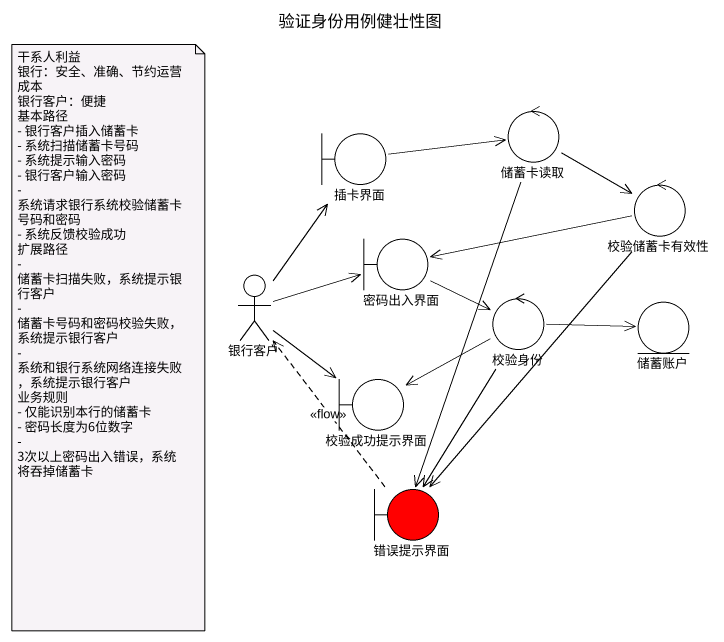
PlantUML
@startuml
title 验证身份用例健壮性图
boundary 插卡界面
control 储蓄卡读取
control 校验储蓄卡有效性
boundary 密码出入界面
actor 银行客户
control 校验身份
entity 储蓄账户
boundary 校验成功提示界面
boundary 错误提示界面 #FF0000
插卡界面 -right-> 储蓄卡读取
储蓄卡读取 -right-> 校验储蓄卡有效性
储蓄卡读取 --> 错误提示界面
校验储蓄卡有效性 -left-> 密码出入界面
校验储蓄卡有效性 --> 错误提示界面
密码出入界面 -right-> 校验身份
银行客户 -up-> 插卡界面
银行客户 -right-> 密码出入界面
银行客户 --> 校验成功提示界面
校验身份 -right-> 储蓄账户
校验身份 -left-> 校验成功提示界面
校验身份 --> 错误提示界面
错误提示界面 .up.> 银行客户 : <<flow>>
note as N1
  干系人利益
  银行：安全、准确、节约运营成本
  银行客户：便捷
  基本路径
  - 银行客户插入储蓄卡
  - 系统扫描储蓄卡号码
  - 系统提示输入密码
  - 银行客户输入密码
  - 系统请求银行系统校验储蓄卡号码和密码
  - 系统反馈校验成功
  扩展路径
  - 储蓄卡扫描失败，系统提示银行客户
  - 储蓄卡号码和密码校验失败，系统提示银行客户
  - 系统和银行系统网络连接失败，系统提示银行客户
  业务规则
  - 仅能识别本行的储蓄卡
  - 密码长度为6位数字
  - 3次以上密码出入错误，系统将吞掉储蓄卡
end note
@enduml
